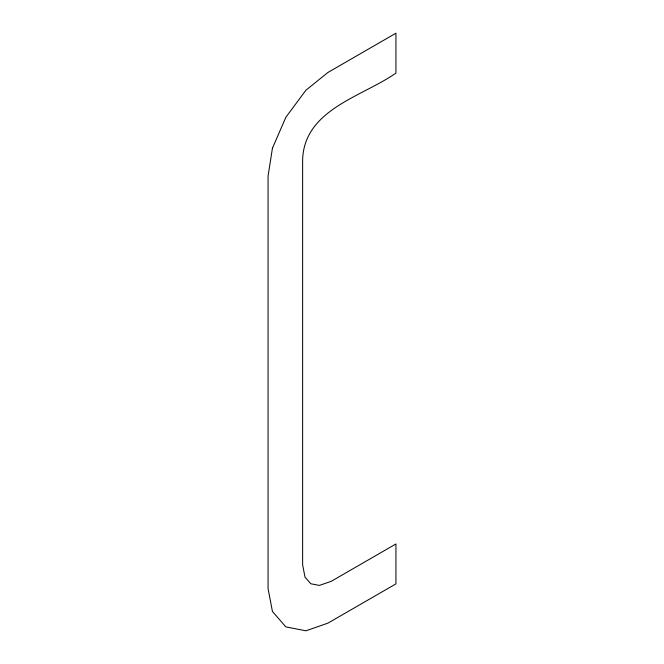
<?xml version="1.0" encoding="UTF-8"?>
<svg xmlns="http://www.w3.org/2000/svg" width="664" height="664" viewBox="0 0 664 664"><rect width="100%" height="100%" fill="white"/><g stroke="black" fill="none" stroke-linecap="round" stroke-linejoin="round"><path stroke-width="1" d="M272.439 148.197L268.065 176.084L268.065 588.628L272.439 611.478L285.844 626.899L305.913 630.8L327.883 623.164L395.935 583.872L395.935 543.965L331.286 581.29L319.392 585.424L310.76 583.747L304.992 577.107L302.626 564.749L302.626 160.065C303.938 109.502 362.245 96.712 395.935 73.106L395.935 33.2L327.883 72.492L305.913 90.221L285.844 117.287L272.439 148.197"/></g></svg>
